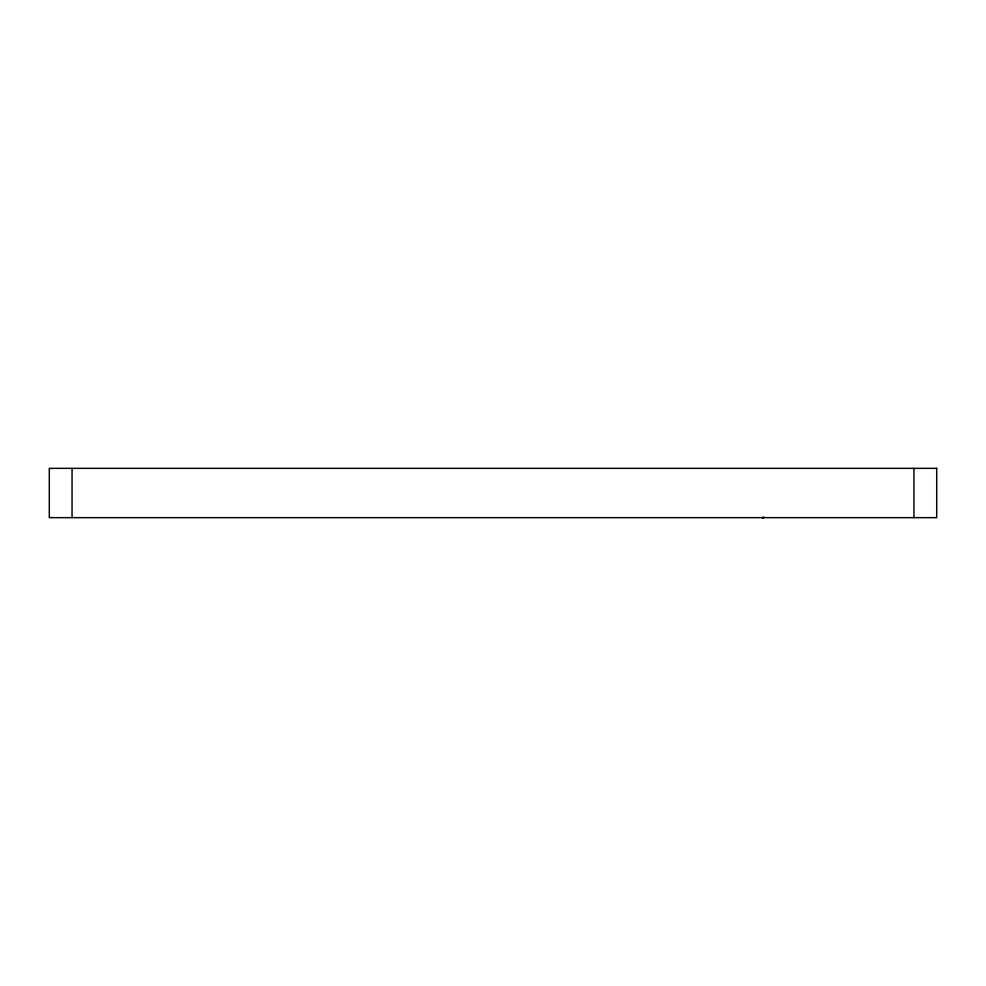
<?xml version="1.0" encoding="UTF-8"?>
<svg xmlns="http://www.w3.org/2000/svg" width="986" height="986" viewBox="0 0 986 986"><rect width="100%" height="100%" fill="white"/><g stroke="black" fill="none" stroke-linecap="round" stroke-linejoin="round"><path stroke-width="1.48" d="M913.948 468.35L913.948 517.65M72.052 468.35L72.052 517.65M764.212 517.391L762.252 517.65A7.58 7.58 0 0 0 764.212 517.391M936.7 468.35L49.3 468.35L49.3 517.65L936.7 517.65L936.7 468.35"/></g></svg>
